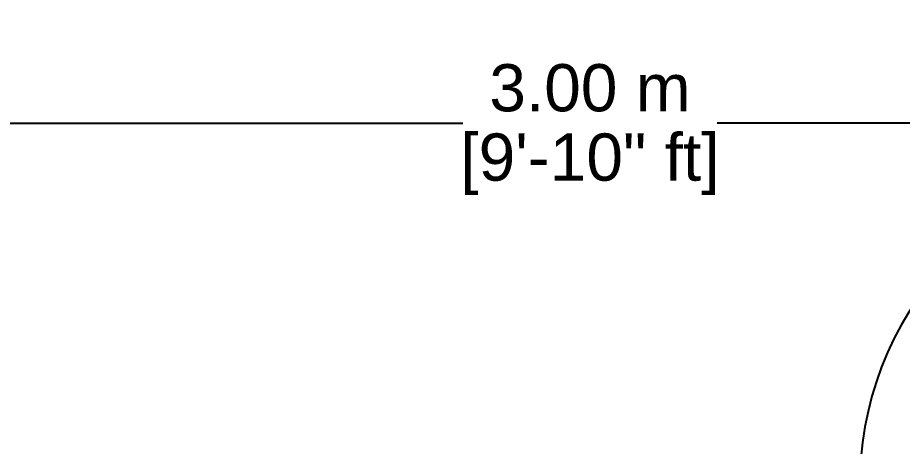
# Model space of a CAD drawing. Header units: metres. Extents: x 54.3 to 102.1, y 17 to 45.8.
# Drawn here: x 74.466 to 76.53, y 26.556 to 27.555 of the extents above; entities that cross this region are included whole.
import ezdxf

# ---------------------------------------------------------------- set-up
doc = ezdxf.new("R2010")
doc.units = ezdxf.units.M
doc.layers.get('Defpoints').update_dxf_attribs({"lineweight": 0})
doc.layers.add('Edges', color=7, linetype='Continuous')
doc.styles.add('TEXTS', font='swissl.ttf')
doc.dimstyles.new('Copy of DIMTEXT', dxfattribs={"dimscale": 0.3, "dimtxt": 0.22, "dimasz": 0.18, "dimexe": 0.05, "dimexo": 0.05, "dimgap": 0.05, "dimtad": 0, "dimzin": 1, "dimdsep": 46, "dimtxsty": 'TEXTS', "dimblk": 'ARCHTICK', "dimcen": 0.1, "dimclrd": 256, "dimclre": 6, "dimclrt": 7, "dimadec": 0, "dimazin": 0, "dimtfac": 0.15, "dimtix": 1, "dimtofl": 0, "dimtmove": 1, "dimatfit": 3, "dimldrblk": 'OPEN', "dimfxl": 0, "dimtolj": 1, "dimtzin": 0, "dimarcsym": 0})

# ---------------------------------------------------------------- blocks, each defined once
blk = doc.blocks.new('*U173')
blk.add_lwpolyline([(33.6, 1013.3, -0.396717), (855.3, 192)], format="xyb")
for points in [[(72, 192), (33.6, 192), (33.6, 1013.3), (72, 1013.3)], [(33.6, 192), (16.8, 192), (16.8, 192), (16.8, 192), (16.8, 192), (16.8, 177), (0, 177), (0, 190.9), (0, 40.9), (0, 55.9), (16.8, 55.9), (16.8, 40.9), (33.6, 40.9), (33.6, 40.9), (50, 40.9), (50, 144), (33.6, 144)], [(888.9, 177), (888.9, 192), (888.9, 192), (888.9, 40.9), (888.9, 55.9), (872.1, 55.9), (872.1, 40.9), (855.3, 40.9), (855.3, 40.9), (838.9, 40.9), (838.9, 144), (855.3, 144), (855.3, 192), (872.1, 192), (872.1, 177)]]:
    blk.add_lwpolyline(points, close=True)
blk.add_lwpolyline([(33.6, 192), (72, 192)])
blk = doc.blocks.new('_ArchTick')
at = {"color": 0, "linetype": 'ByBlock', "const_width": 0.15}
blk.add_lwpolyline([(-0.5, -0.5), (0.5, 0.5)], dxfattribs=at)
blk = doc.blocks.new('*D201')
at = {"layer": 'Defpoints', "color": 0, "transparency": 16777216}
for p in [(77.3011, 27.3095), (74.3011, 27.2798), (77.3011, 27.2798)]:
    blk.add_point(p, dxfattribs=at)
at = {"layer": 'Edges', "color": 6, "lineweight": -2, "transparency": 16777216}
for p, q in [((74.3011, 27.3048), (74.3011, 27.3345)), ((77.3011, 27.3048), (77.3011, 27.3345))]:
    blk.add_line(p, q, dxfattribs=at)
at = {"layer": 'Edges', "lineweight": -2, "transparency": 16777216}
for p, q in [((74.3011, 27.3095), (75.5042, 27.3095)), ((77.3011, 27.3095), (76.098, 27.3095))]:
    blk.add_line(p, q, dxfattribs=at)
at = {"layer": 'Edges', "lineweight": -2, "transparency": 16777216, "xscale": 0.09, "yscale": 0.09, "zscale": 0.09, "rotation": 180}
blk.add_blockref('_ArchTick', (74.3011, 27.3095), dxfattribs=at)
at = {"layer": 'Edges', "lineweight": -2, "transparency": 16777216, "xscale": 0.09, "yscale": 0.09, "zscale": 0.09}
blk.add_blockref('_ArchTick', (77.3011, 27.3095), dxfattribs=at)
at = {"layer": 'Edges', "color": 7, "transparency": 16777216, "char_height": 0.11, "attachment_point": 5, "style": 'TEXTS', "bg_fill": 3, "box_fill_scale": 1.1, "bg_fill_color": 256, "bg_fill_true_color": 13158600, "bg_fill_transparency": 0}
for s, insert in [('\\A1;3.00 m', (75.8011, 27.3911)), ('\\A1;[9\'-10" ft]', (75.8011, 27.2137))]:
    blk.add_mtext(s, dxfattribs=dict(at, insert=insert))
blk = doc.blocks.new('_Open')
at = {"color": 0, "linetype": 'ByBlock', "lineweight": -2}
for p, q in [((-1, 0.167), (0, 0)), ((-1, -0.167), (0, 0)), ((0, 0), (-1, 0))]:
    blk.add_line(p, q, dxfattribs=at)

msp = doc.modelspace()

# ---------------------------------------------------------------- block references
at = {"xscale": -0.0009000000000045201, "yscale": 0.0009000000000045201, "zscale": 0.0009000000000045201}
msp.add_blockref('*U173', (77.2011, 26.3179), dxfattribs=at)

# ---------------------------------------------------------------- next in the draw order: dimensions: what is measured, and where the dimension line sits
at = {"layer": 'Edges'}
dim = msp.add_linear_dim(base=(77.3011, 27.3095), p1=(74.3011, 27.2798), p2=(77.3011, 27.2798), dimstyle='Copy of DIMTEXT', override={"dimscale": 0.5, "dimpost": ' m\\X', "dimfxl": 0.9, "dimfxlon": 1, "dimtfill": 1}, dxfattribs=at)
dim.commit()
dim.dimension.update_dxf_attribs({"geometry": '*D201', "text_midpoint": (75.8011, 27.3095)})

doc.saveas('drawing.dxf')
